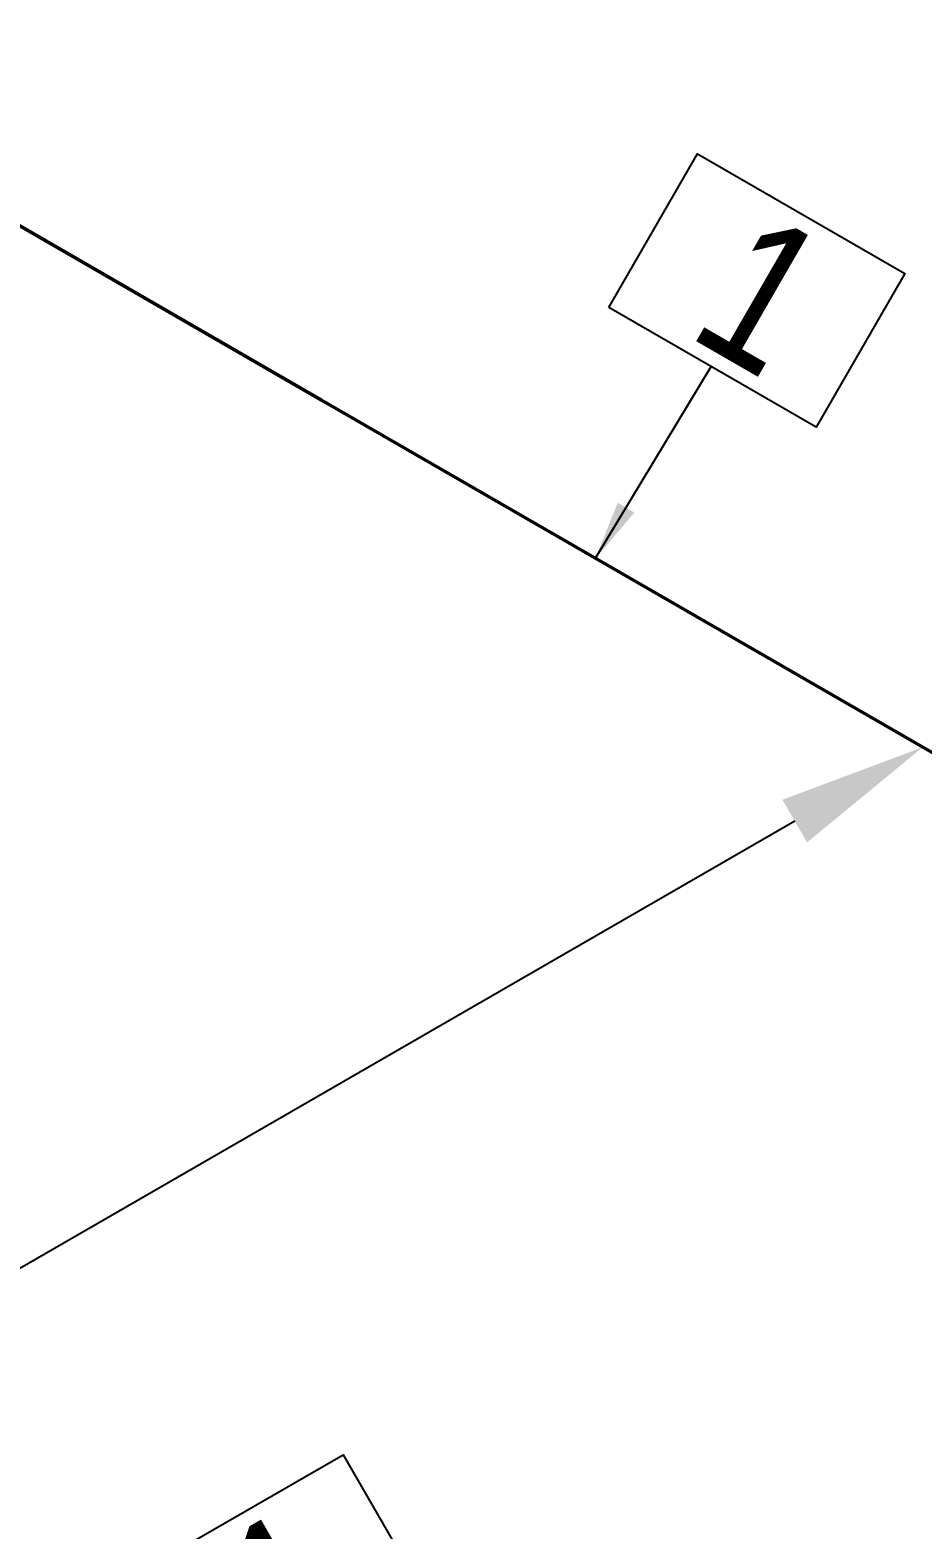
# Model space of a CAD drawing. Header units: millimetres. Extents: x 0 to 594, y 0 to 420.
# Drawn here: x 248.71 to 263.79, y 223.2 to 248.55 of the extents above; entities that cross this region are included whole.
import ezdxf
from ezdxf import colors
from ezdxf.entities.mleader import LeaderData, LeaderLine
from ezdxf.enums import TextEntityAlignment as Align
from ezdxf.math import Vec2, Vec3

# ---------------------------------------------------------------- set-up
doc = ezdxf.new("R2010")
doc.units = ezdxf.units.MM
doc.header["$LTSCALE"] = 0.25
doc.layers.add('주석', color=7, linetype='Continuous')
doc.layers.add('치수', color=1, linetype='Continuous')
doc.layers.add('파이프 작은 보어', color=30, linetype='Continuous', lineweight=50)
doc.styles.add('AdskIsoAnnotation', font='arial.ttf', dxfattribs={"width": 0.8, "height": 1})
doc.styles.add('AdskIsoMetric', font='arial.ttf', dxfattribs={"width": 0.8, "height": 2.5})
doc.styles.add('AdskIsoMetric-30', font='arial.ttf', dxfattribs={"width": 0.8, "height": 2.5})
doc.styles.add('AdskIsoMetric30', font='arial.ttf', dxfattribs={"width": 0.8, "oblique": 30, "height": 2.5})
doc.styles.get("Standard").update_dxf_attribs({"font": 'arial.ttf'})
doc.dimstyles.new('AdskIsoMetric', dxfattribs={"dimtxt": 2.5, "dimasz": 2.5, "dimexe": 1, "dimexo": 2, "dimgap": 0.8, "dimtad": 1, "dimdec": 0, "dimrnd": 1, "dimzin": 0, "dimdsep": 46, "dimtxsty": 'AdskIsoMetric', "dimcen": 0, "dimclrt": 7, "dimadec": 0, "dimazin": 0, "dimtfac": 1, "dimtdec": 0, "dimtmove": 1, "dimatfit": 3, "dimfxl": 0, "dimfrac": 2, "dimtolj": 1, "dimtzin": 0, "dimarcsym": 0})

# ---------------------------------------------------------------- blocks, each defined once
blk = doc.blocks.new('*D71')
at = {"layer": 'Defpoints', "color": 0}
for p in [(276.796, 228.92), (223.304, 213.037), (236.294, 205.537)]:
    blk.add_point(p, dxfattribs=at)
at = {"layer": '치수', "color": 0, "lineweight": -2}
for p, q in [((261.64, 235.17), (225.469, 214.287)), ((234.294, 206.692), (222.304, 213.614))]:
    blk.add_line(p, q, dxfattribs=at)
at = {"layer": '치수', "color": 0}
for points in [[(261.432, 235.531), (261.849, 234.81), (263.805, 236.42)], [(225.261, 214.648), (225.677, 213.926), (223.304, 213.037)]]:
    blk.add_solid(points, dxfattribs=at)
at = {"layer": '치수', "color": 7, "insert": (241.53, 226.152), "char_height": 2.5, "attachment_point": 5, "rotation": 30, "style": 'AdskIsoMetric-30'}
blk.add_mtext('\\A1;12221', dxfattribs=at)
blk = doc.blocks.new('*D72')
at = {"layer": 'Defpoints', "color": 0}
for p in [(230.483, 255.659), (289.786, 236.42), (276.796, 228.92)]:
    blk.add_point(p, dxfattribs=at)
at = {"layer": '치수', "color": 0, "lineweight": -2}
for p, q in [((232.483, 256.814), (244.474, 263.736)), ((245.639, 261.909), (287.621, 237.67)), ((278.796, 230.075), (290.786, 236.998))]:
    blk.add_line(p, q, dxfattribs=at)
at = {"layer": '치수', "color": 0}
for points in [[(245.847, 262.27), (245.43, 261.548), (243.474, 263.159)], [(287.829, 238.031), (287.413, 237.31), (289.786, 236.42)]]:
    blk.add_solid(points, dxfattribs=at)
at = {"layer": '치수', "color": 7, "insert": (268.896, 251.098), "char_height": 2.5, "attachment_point": 5, "rotation": 330, "style": 'AdskIsoMetric30'}
blk.add_mtext('\\A1;20537', dxfattribs=at)
blk = doc.blocks.new('AnnoRect')
at = {"color": 0, "linetype": 'ByBlock', "lineweight": -2}
blk.add_wipeout([(-0.81, -0.6), (-0.81, 0.6), (0.81, 0.6), (0.81, -0.6)], dxfattribs=at)
blk.add_lwpolyline([(-0.81, -0.6), (-0.81, 0.6), (0.81, 0.6), (0.81, -0.6)], close=True, dxfattribs=at)
at = {"color": 0, "linetype": 'ByBlock', "lineweight": -2, "style": 'AdskIsoAnnotation', "width": 0.8}
blk.add_attdef('XX', text='', height=1, dxfattribs=at).set_placement((0, 0), align=Align.MIDDLE_CENTER)

msp = doc.modelspace()

# ---------------------------------------------------------------- linework, layer by layer
at = {"layer": '파이프 작은 보어'}
for points in [[(244.713, 247.4433), (253.6395, 242.2896)], [(253.6395, 242.2896), (262.5659, 237.1359)], [(262.5659, 237.1359), (271.4924, 231.9822)]]:
    msp.add_lwpolyline(points, dxfattribs=at)

# ---------------------------------------------------------------- dimensions: what is measured, and where the dimension line sits
at = {"layer": '치수'}
for base, p1, p2, angle, text, override, picture, middle in [((289.7861, 236.4204), (230.4833, 255.6588), (276.7957, 228.9204), 330, '20537', {"dimtad": 0, "dimlfac": 384.036792, "dimtxsty": 'AdskIsoMetric30', "dimse1": 0, "dimse2": 0, "dimsd1": 0, "dimsd2": 0, "dimtmove": 1}, '*D72', (268.8962, 251.098)), ((223.304, 213.0369), (276.7957, 228.9204), (236.2944, 205.5369), 210, '12221', {"dimtad": 0, "dimlfac": 261.314345, "dimtxsty": 'AdskIsoMetric-30', "dimse1": 1, "dimse2": 0, "dimsd1": 0, "dimsd2": 0, "dimtmove": 1}, '*D71', (241.5296, 226.1518))]:
    dim = msp.add_linear_dim(base=base, p1=p1, p2=p2, angle=angle, text=text, dimstyle='AdskIsoMetric', override=override, dxfattribs=at)
    dim.commit()
    dim.dimension.update_dxf_attribs({"geometry": picture, "text_midpoint": middle, "dimtype": 160})

# ---------------------------------------------------------------- leaders
at = {"layer": '주석'}
ml = msp.add_multileader_mtext('Standard', dxfattribs=at)
ml.set_content('')
ml.set_leader_properties()
ml.build(insert=Vec2(0, 0))
ml.multileader.update_dxf_attribs({"dogleg_length": 0, "arrow_head_size": 0})
ctx = ml.context
ctx.base_point, ctx.arrow_head_size, ctx.plane_origin = Vec3(260.2259, 242.8568), 0, Vec3(0, 13.1419)
notes = []
notes.append((ctx, [(0, (1, 1, 0), (260.2259, 242.8568), (-1, 0), 0, [(0, [(258.2729, 239.6145)], 0, [])])]))
ctx.mtext, ml.multileader.dxf.content_type = None, 0
for ctx, leaders in notes:
    for number, flags, end, landing, length, lines in leaders:
        leader = LeaderData()
        leader.index, (leader.has_last_leader_line, leader.has_dogleg_vector, leader.attachment_direction) = number, flags
        leader.last_leader_point, leader.dogleg_vector, leader.dogleg_length = Vec3(end), Vec3(landing), length
        for number, points, colour, breaks in lines:
            line = LeaderLine()
            line.index, line.vertices, line.color, line.breaks = number, Vec3.list(points), colors.encode_raw_color(colour), breaks
            leader.lines.append(line)
        ctx.leaders.append(leader)

# ---------------------------------------------------------------- next in the draw order: block references
ref = msp.add_blockref('AnnoRect', (261, 244.1419), dxfattribs=dict(at, xscale=2.5, yscale=2.5, zscale=2.5, rotation=329.9999999994267))
ref.add_attrib('XX_001', '1', (259.79, 243.3912), dxfattribs={"layer": '0', "color": 0, "linetype": 'ByBlock', "lineweight": -2, "height": 2.5, "rotation": 330, "style": 'AdskIsoAnnotation', "width": 0.8})
ref = msp.add_blockref('AnnoRect', (253, 222.1419), dxfattribs=dict(at, xscale=2.5, yscale=2.5, zscale=2.5, rotation=29.99999999945162))
ref.add_attrib('XX_001', '1', (253.0451, 220.7186), dxfattribs={"layer": '0', "color": 0, "linetype": 'ByBlock', "lineweight": -2, "height": 2.5, "rotation": 30, "style": 'AdskIsoAnnotation', "width": 0.8})

doc.saveas('drawing.dxf')
